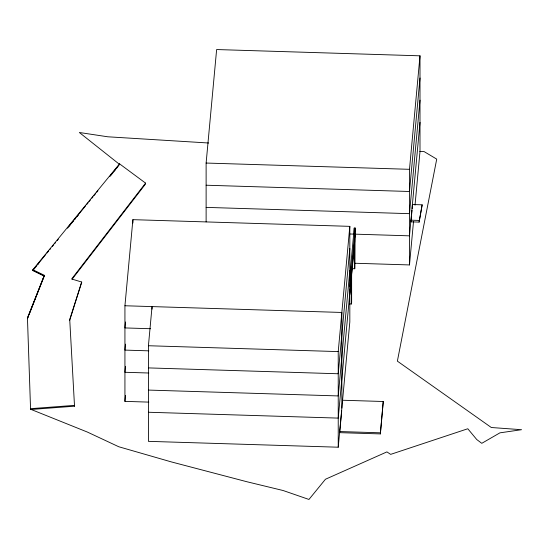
<?xml version="1.0" encoding="UTF-8"?>
<svg xmlns="http://www.w3.org/2000/svg" width="549" height="549" viewBox="0 0 549 549"><rect width="100%" height="100%" fill="white"/><g stroke="black" fill="none" stroke-linecap="round" stroke-linejoin="round"><path stroke-width="0.82" d="M148.841 402.115L124.932 401.374L124.932 305.759L132.899 219.662L349.823 226.353L349.823 321.968L338.232 447.209L148.422 441.348L148.422 345.733L152.046 306.596L152.046 309.156M125.481 321.968L124.932 327.931L150.55 328.721M125.481 344.134L124.932 350.104L148.841 350.845M125.481 366.307L124.932 372.277L148.841 373.011M124.932 401.374L125.481 395.41M206.122 221.885L206.122 163.046L216.629 49.547L419.999 55.82L419.999 151.435L415.017 205.196M338.232 447.209L338.232 351.593L349.823 226.353M349.823 248.525L338.232 373.766L148.422 367.905M349.823 270.698L338.232 395.932L148.422 390.078M349.439 279.935L354.242 228.034L355.258 228.061L355.258 235.823L349.823 294.532M349.823 286.77L355.258 228.061M355.258 234.162L338.232 418.105L148.422 412.251M349.459 303.899L351.49 303.961L351.635 302.396L351.635 274.96M352.039 268.653L354.75 268.742L354.894 239.735M342.425 403.041L342.576 400.242L383.25 401.497L380.354 433.916L339.68 432.66L341.718 410.659M380.354 433.916L383.25 401.497M354.805 263.246L409.492 264.934L409.492 169.318L419.999 55.82M419.999 77.992L409.492 191.491L206.122 185.219M419.999 100.165L409.492 213.664L206.122 207.385M419.999 122.338L409.492 235.837L349.329 233.977M412.162 208.661L412.388 204.523L422.154 204.825L419.113 222.091L410.94 221.844L411.476 216.073M411.626 214.426L412.004 210.308M409.492 264.934L413.521 221.412M419.113 222.091L422.154 204.825M145.567 183.105L71.645 278.995L81.726 282.042L69.723 319.456L74.52 406.198L30.572 409.513L27.45 317.898L44.345 275.324L32.851 269.731L119.552 163.849L145.567 183.105L145.567 183.936L72.166 279.146M69.723 320.287L81.726 282.042M27.45 318.454L44.345 275.879L32.851 270.286L45.855 254.4M27.45 318.729L28.39 316.361M29.015 314.79L44.345 275.324M46.94 253.075L48.566 251.092M49.65 249.768L50.734 248.443M52.361 246.46L53.445 245.135M54.529 243.811L55.614 242.486M57.24 240.496L58.324 239.172M68.625 226.6L85.424 206.074M86.509 204.756L88.135 202.766M89.219 201.442L90.304 200.117M91.93 198.134L93.014 196.81M94.099 195.485L95.725 193.502M96.809 192.177L97.894 190.853M110.349 175.646L119.552 164.405L79.337 132.494L107.796 136.79L208.682 143.008M44.345 276.161L32.851 270.568L33.935 269.243M35.012 267.919L36.097 266.594M37.723 264.611L38.807 263.287M67.527 228.212L70.78 224.239M71.864 222.915L73.491 220.931M74.575 219.607L75.659 218.282M77.285 216.299L78.37 214.975M109.8 176.593L113.053 172.619M114.137 171.295L115.757 169.312M116.841 167.987L117.925 166.663M419.759 151.428L424.041 151.558L436.723 159.114L397.38 361.146L491.328 427.513L521.55 429.702L499.926 432.845L481.775 443.324L476.758 439.543L467.796 428.755L390.662 454.373L386.921 451.896L325.44 479.256L308.957 499.453L283.133 490.525L246.858 481.734L171.343 461.908L118.776 446.756L87.373 432.063L30.572 409.238M206.122 163.046L409.492 169.318M419.113 220.43L410.94 220.176L410.94 221.844M124.932 305.759L341.855 312.456L341.855 408.072M148.422 345.733L338.232 351.593M380.354 432.804L339.68 431.548L339.68 432.66M354.75 241.306L354.75 268.742M354.242 228.034L354.242 232.604M351.49 276.524L351.49 303.961M132.899 219.662L132.899 223.072M119.552 163.849L119.552 164.679M74.52 406.198L74.52 405.368L30.572 408.682L30.572 409.513M32.851 269.731L32.851 270.568"/></g></svg>
